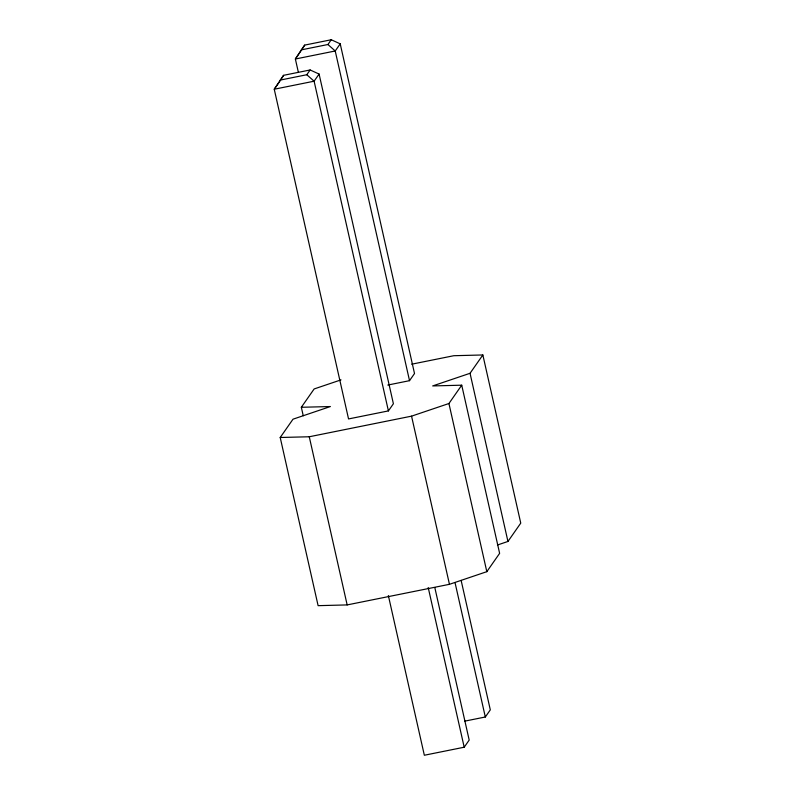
<?xml version="1.0" encoding="UTF-8"?>
<svg xmlns="http://www.w3.org/2000/svg" width="795" height="795" viewBox="0 0 795 795"><rect width="100%" height="100%" fill="white"/><g stroke="black" fill="none" stroke-linecap="round" stroke-linejoin="round"><path stroke-width="1.19" d="M279.86 81.13L283.557 75.326L310.13 69.97L319.093 74.064L393.396 403.761L388.407 410.906L348.548 418.935L274.245 89.229L283.557 75.326M387.791 385.058L409.524 380.676L414.513 373.541L340.22 43.844L331.247 39.75L304.684 45.106L295.372 59.009L298.363 72.295M304.684 45.106L295.372 59.009L335.222 50.979L340.22 43.844M279.234 82.094L274.245 89.229L314.104 81.199L319.093 74.064M280.228 80.086L306.8 74.73L310.13 69.97M301.355 49.866L327.928 44.51L331.247 39.75M411.681 364.199L453.806 355.713L482.853 354.967L470.044 373.292L432.679 385.933L461.726 385.187L499.628 553.35L486.818 571.675L449.453 584.315L347.157 604.916L318.109 605.661L280.208 437.498L293.017 419.184L330.392 406.543L301.335 407.279L303.243 415.745M301.335 407.279L314.144 388.954L341.005 379.871M280.208 437.498L309.265 436.763L411.552 416.153L448.927 403.512L461.726 385.187M497.432 545.012L507.945 541.455L520.755 523.13L482.853 354.967M388.358 595.554L424.341 755.25L464.201 747.221L469.189 740.085L434.835 587.654M464.787 721.135L485.318 717.001L490.306 709.865L461.14 580.42M327.928 44.51L335.222 50.979L409.524 380.676M306.8 74.73L314.104 81.199L388.407 410.906M470.044 373.292L507.945 541.455M448.927 403.512L486.818 571.675M455.058 582.715L485.318 717.001M411.552 416.153L449.453 584.315M428.207 587.535L464.201 747.221M309.265 436.763L347.157 604.916"/></g></svg>
